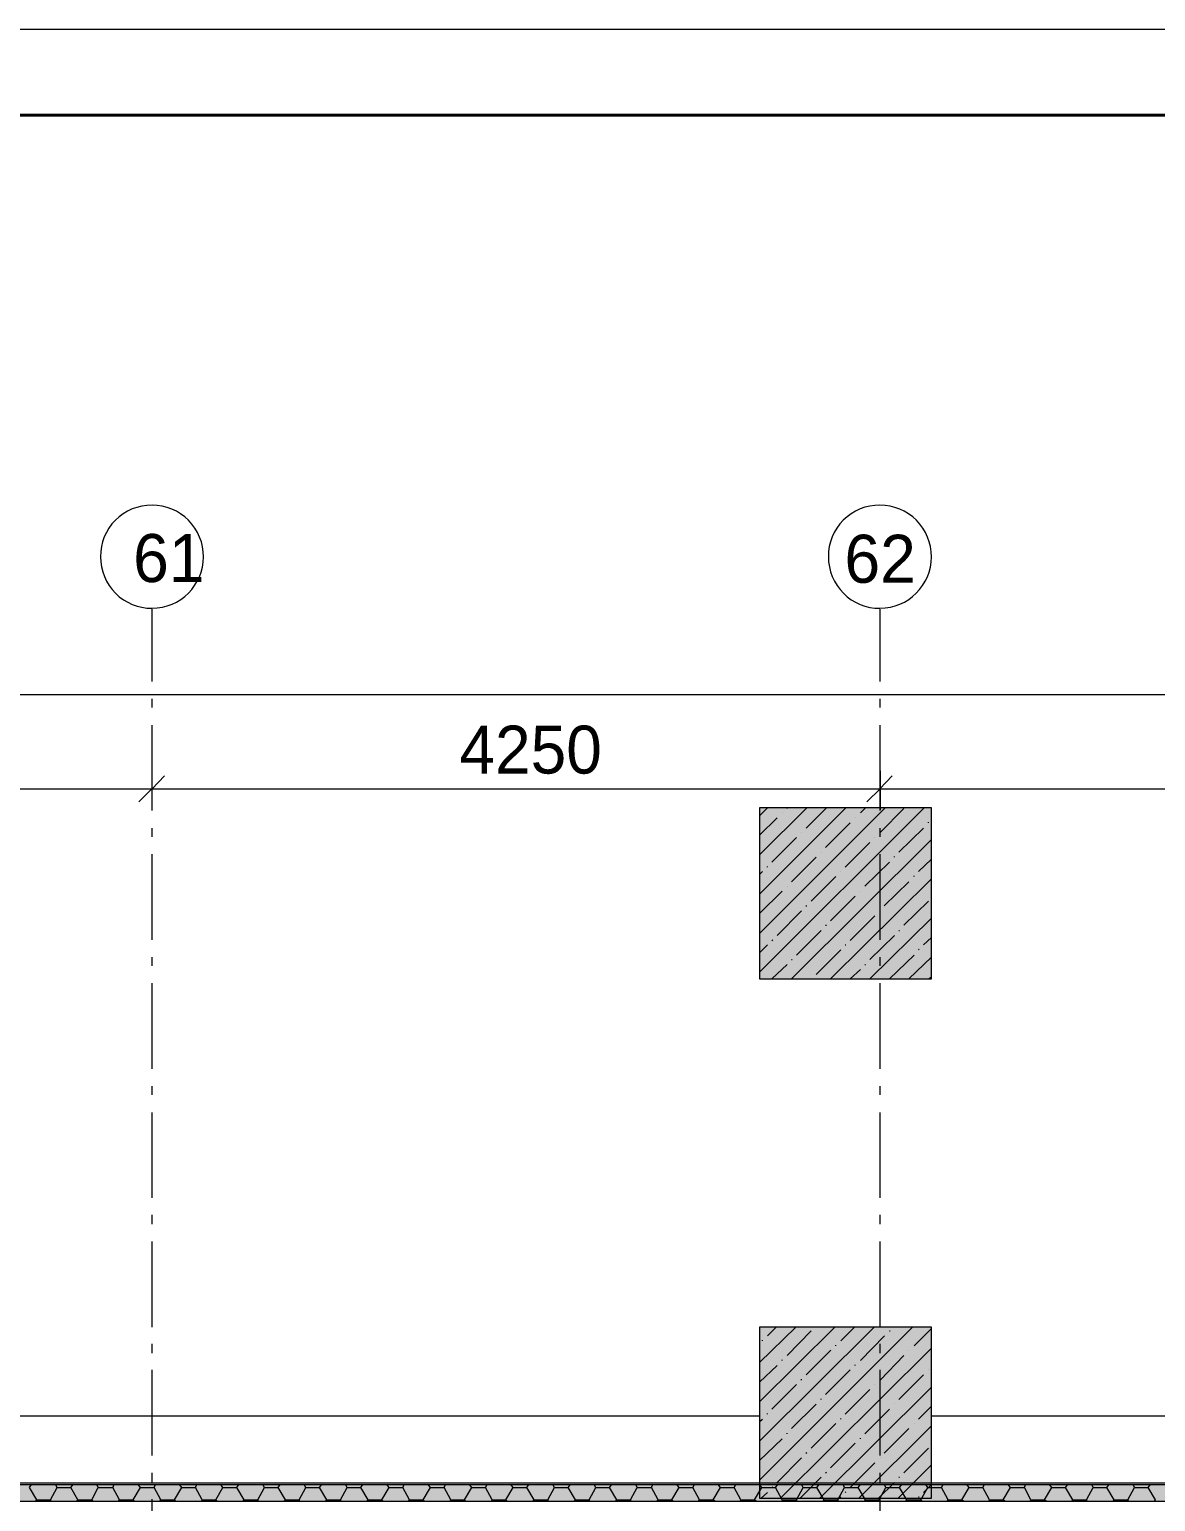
# Model space of a CAD drawing. Header units: millimetres. Extents: x -401725 to 250493, y 305116 to 802890.
# Drawn here: x -375097.931 to -375095.343, y 508987.86 to 508991.242 of the extents above; entities that cross this region are included whole.
import ezdxf

# ---------------------------------------------------------------- set-up
doc = ezdxf.new("R2010")
doc.units = ezdxf.units.MM
doc.layers.add('PDF _Геометрия', color=7, linetype='Continuous', true_color=0x1d1d1d)
doc.layers.add('PDF _Сплошная заливка', color=7, linetype='Continuous', true_color=0xffffff)
doc.layers.add('PDF _Текст', color=7, linetype='Continuous')

msp = doc.modelspace()

# ---------------------------------------------------------------- hatches: boundary and pattern name
at = {"layer": 'PDF _Сплошная заливка', "transparency": 33554559}
h = msp.add_hatch(color=256, dxfattribs=at)
h.paths.add_polyline_path([(-375123.1052843202, 508987.860588749), (-375123.1052843202, 508987.8987653915), (-375133.6947279508, 508987.8987653915), (-375133.6947279508, 508987.860588749)])
h.paths.add_polyline_path([(-375092.8681813878, 508987.860588749), (-375092.8681813878, 508987.8987653915), (-375102.5144555306, 508987.8987653915), (-375102.5144555306, 508987.860588749)])
h.paths.add_polyline_path([(-375102.9861030051, 508987.860588749), (-375102.9861030051, 508987.8987653915), (-375109.5058377056, 508987.8987653915), (-375109.5058377056, 508987.860588749)])
h.paths.add_polyline_path([(-375109.7424947423, 508987.860588749), (-375109.7424947423, 508987.8987653915), (-375122.475309955, 508987.8987653915), (-375122.475309955, 508987.860588749)])

# ---------------------------------------------------------------- linework, layer by layer
at = {"layer": 'PDF _Геометрия', "color": 7, "lineweight": 18}
for points in [[(-375089.9816321799, 508991.2421178153), (-375136.7847276796, 508991.2421178153), (-375136.7847276796, 508958.1322002806)], [(-375097.6496127978, 508989.497111466), (-375097.6212618406, 508989.5271106229)], [(-375095.9763746794, 508989.497117188), (-375095.9480635645, 508989.5271194535)], [(-375097.6497857308, 508989.4971195192), (-375097.6797973317, 508989.4671199229)], [(-375095.9763204259, 508989.4971152807), (-375096.0063624384, 508989.4671158276)]]:
    msp.add_lwpolyline(points, dxfattribs=at)
at = {"layer": 'PDF _Геометрия', "color": 7, "lineweight": 40}
msp.add_lwpolyline([(-375135.9980608094, 508991.0454510978), (-375090.1707627224, 508991.0454510978)], dxfattribs=at)
at = {"layer": 'PDF _Геометрия', "color": 7, "lineweight": 9}
for points in [[(-375097.649579584, 508990.1487808821, 0.4223924969080174), (-375097.7680597698, 508990.0304500127, 0.4171304249805123), (-375097.649579584, 508989.9121191432, 0.4122029832570862), (-375097.5313402284, 508990.0304500127, 0.4174866666076253)], [(-375095.9764070568, 508990.1487894274, 0.4226055949807324), (-375096.0949224231, 508990.0304523439, 0.4173268130532221), (-375095.9764070569, 508989.9121152604, 0.4121899451190794), (-375095.8581428, 508990.0304523439, 0.4174913344057655)]]:
    msp.add_lwpolyline(points, format="xyb", close=True, dxfattribs=at)
for points in [[(-375097.6497857308, 508989.9104542597), (-375097.6497857308, 508989.7437866371)], [(-375095.9763204259, 508989.7437808114), (-375095.9763204259, 508989.9104438804)], [(-375133.7030747204, 508989.7137875422), (-375092.8583045762, 508989.7137875422)], [(-375097.6497857308, 508989.7037856179), (-375097.6497857308, 508989.683785887)], [(-375095.9763204259, 508989.683782405), (-375095.9763204259, 508989.7037803714)], [(-375097.6497857308, 508989.6437867878), (-375097.6497857308, 508989.4471195617)], [(-375095.9763204259, 508989.4471137124), (-375095.9763204259, 508989.6437762369)], [(-375097.6497857308, 508989.5387876259), (-375097.6497857308, 508989.4971195192), (-375097.6497857308, 508989.4487864337)], [(-375095.9763204259, 508989.5387810485), (-375095.9763204259, 508989.4971152807), (-375095.9763204259, 508989.4487826895)], [(-375099.993081358, 508989.4971195192), (-375097.6497755583, 508989.4971195192)], [(-375097.6497145231, 508989.4971152807), (-375095.9763743649, 508989.4971152807)], [(-375095.9764119786, 508989.4971169761), (-375094.3430841442, 508989.4971169761)], [(-375097.6497857308, 508989.4071212739), (-375097.6497857308, 508989.3871215431)], [(-375095.9763204259, 508989.387115306), (-375095.9763204259, 508989.4071132724)], [(-375097.6497857308, 508989.3471199006), (-375097.6497857308, 508989.1504526746)], [(-375095.9763204259, 508989.1504466134), (-375095.9763204259, 508989.3471066369)], [(-375097.6497857308, 508989.1104543869), (-375097.6497857308, 508989.090454656)], [(-375095.9763204259, 508989.090448207), (-375095.9763204259, 508989.1104461734)], [(-375097.6497857308, 508989.0504553448), (-375097.6497857308, 508988.8537881187)], [(-375095.9763204259, 508988.8537795144), (-375095.9763204259, 508989.0504395379)], [(-375097.6497857308, 508988.8137826255), (-375097.6497857308, 508988.7937828946)], [(-375095.9763204259, 508988.793781108), (-375095.9763204259, 508988.8137790744)], [(-375097.6497857308, 508988.7537837953), (-375097.6497857308, 508988.5571237672)], [(-375095.9763204259, 508988.5571249191), (-375095.9763204259, 508988.7537724326)], [(-375097.6497857308, 508988.5187821253), (-375097.6497857308, 508988.4971257541)], [(-375095.9763204259, 508988.4971135852), (-375095.9763204259, 508988.5187688692)], [(-375097.6497857308, 508988.457126445), (-375097.6497857308, 508988.2604664169)], [(-375095.9763204259, 508988.2604501907), (-375095.9763204259, 508988.4571002052)], [(-375097.6497857308, 508988.222124775), (-375097.6497857308, 508988.2004443945)], [(-375095.9763204259, 508988.2004390687), (-375095.9763204259, 508988.2221193878)], [(-375097.6497857308, 508988.1621259449), (-375097.6497857308, 508987.9654659167)], [(-375095.9763204259, 508987.9654530814), (-375095.9763204259, 508988.162103096)], [(-375096.2531487679, 508988.0554653138), (-375098.2796844378, 508988.0554653138)], [(-375093.8315111268, 508988.0554634065), (-375095.8581727034, 508988.0554634065)], [(-375097.6497857308, 508987.9254674247), (-375097.6497857308, 508987.9037870442)], [(-375095.9763204259, 508987.9037897717), (-375095.9763204259, 508987.9254450557)], [(-375092.8662808209, 508987.9021064306), (-375102.5132125376, 508987.9021064306)], [(-375102.5129788189, 508987.8987653915), (-375092.8660471022, 508987.8987653915)], [(-375102.5129788189, 508987.860451208), (-375092.8660471022, 508987.860451208)], [(-375097.6497857308, 508987.8654446467), (-375097.6497857308, 508987.6687846186)], [(-375095.9763204259, 508987.6687781411), (-375095.9763204259, 508987.8654281556)]]:
    msp.add_lwpolyline(points, dxfattribs=at)
at = {"layer": 'PDF _Геометрия', "lineweight": 9}
for points in [[(-375096.2532335389, 508989.2554559043), (-375096.0548257462, 508989.4537937295)], [(-375096.253209803, 508989.345452666), (-375096.1447500125, 508989.4537877926)], [(-375096.2530843419, 508989.435448792), (-375096.2346744857, 508989.4537815258)], [(-375096.2529453174, 508989.0771173236), (-375095.8747095927, 508989.4537894037)], [(-375096.2528808914, 508989.1654470626), (-375095.9646303547, 508989.4537852615)], [(-375096.1898485292, 508989.4521228338), (-375096.1898485292, 508989.4537890274)], [(-375096.1463304628, 508989.4071138565), (-375096.0996536974, 508989.4537831336)], [(-375096.0214932232, 508989.4421170948), (-375096.0097357328, 508989.4537845277)], [(-375095.9763441618, 508989.3971204093), (-375095.9214432295, 508989.4521191079)], [(-375096.2530131342, 508989.3904463845), (-375096.2129387858, 508989.4304460603)], [(-375096.2012587126, 508989.4421115846), (-375096.2012587126, 508989.4421115846)], [(-375096.1015170947, 508989.3621190784), (-375096.0447790229, 508989.4187896619)], [(-375096.0330966846, 508989.4304528101), (-375096.0330966846, 508989.4304528101)], [(-375095.8646633892, 508989.4187825916), (-375095.8646633892, 508989.42044956)], [(-375096.2246792584, 508989.3287862537), (-375096.1681143738, 508989.3854532989)], [(-375096.1797811192, 508989.060454726), (-375095.8581324429, 508989.3804662634)], [(-375096.156435172, 508989.3971197735), (-375096.156435172, 508989.3971197735)], [(-375095.9880018766, 508989.3854487072), (-375095.9880018766, 508989.3854487072)], [(-375095.9330634543, 508989.3521154586), (-375095.8763454334, 508989.407114374)], [(-375096.1113369732, 508989.3521152467), (-375096.1113369732, 508989.3521152467)], [(-375096.0562290088, 508989.317116247), (-375095.9996786226, 508989.3737842355)], [(-375095.9431749452, 508989.3404575319), (-375095.9431749452, 508989.3421237694)], [(-375096.2346754606, 508989.3171147635), (-375096.2346754606, 508989.3187816018)], [(-375096.1796454855, 508989.2837825746), (-375096.1230180612, 508989.3404499101)], [(-375096.0114665034, 508989.2737899751), (-375095.9548538528, 508989.3287919231)], [(-375095.8880228999, 508989.3071215283), (-375095.8581429695, 508989.3354572437)], [(-375096.2530707785, 508989.3004491989), (-375096.2463559576, 508989.3071167673)], [(-375096.1898485292, 508989.2737891274), (-375096.1898485292, 508989.2737891274)], [(-375096.1348829801, 508989.238792035), (-375096.0781930159, 508989.2954570258)], [(-375096.0898932883, 508989.060454726), (-375095.8581355021, 508989.2904623868)], [(-375096.0665134326, 508989.3071232237), (-375096.0665134326, 508989.3071232237)], [(-375095.9664327306, 508989.2287850245), (-375095.9097578157, 508989.2837872796)], [(-375095.8980801373, 508989.2954517335), (-375095.8980801373, 508989.2971172948)], [(-375096.2530470426, 508989.2104445958), (-375096.2012607495, 508989.2621088923)], [(-375096.0898492073, 508989.1937858129), (-375096.0330967032, 508989.2504533107)], [(-375096.0214152338, 508989.2621186969), (-375096.0214152338, 508989.2621186969)], [(-375096.2130147618, 508989.1604536239), (-375096.156435445, 508989.2171176801)], [(-375096.1465000049, 508989.2287860841), (-375096.1447546749, 508989.2287860841)], [(-375095.9763204259, 508989.2171143821), (-375095.9763204259, 508989.2171143821)], [(-375095.9213989578, 508989.1837809216), (-375095.8646617786, 508989.238783349)], [(-375096.167980989, 508989.1154484614), (-375096.1113391324, 508989.1721127727)], [(-375096.1014051969, 508989.1837800739), (-375096.0996579384, 508989.1837800739)], [(-375096.0445645123, 508989.1487802265), (-375095.9879997573, 508989.2054476013)], [(-375095.9997579259, 508989.060454726), (-375095.8581421168, 508989.2004610287)], [(-375095.9332499506, 508989.1721221471), (-375095.9314955713, 508989.1721221471)], [(-375096.2530843419, 508989.1204495295), (-375096.2346744857, 508989.1387822633)], [(-375096.2247335118, 508989.148781498), (-375096.2229915939, 508989.1504487623)], [(-375096.0565816563, 508989.1387910178), (-375096.0548324693, 508989.1387910178)], [(-375095.9998020068, 508989.1054581931), (-375095.9431749876, 508989.1604565617)], [(-375095.876473692, 508989.138787627), (-375095.8581439868, 508989.155455104)], [(-375096.1799133621, 508989.1054579812), (-375096.1781695156, 508989.1054579812)], [(-375096.1232184836, 508989.0704581338), (-375096.0665140871, 508989.1271225599)], [(-375095.954768234, 508989.0604513351), (-375095.8980789505, 508989.1154524821)], [(-375095.9098667041, 508989.060454726), (-375095.8581417828, 508989.1104571572)], [(-375095.8881551427, 508989.1271171964), (-375095.8863988349, 508989.1287856889)], [(-375096.2249640891, 508989.0604568452), (-375096.1898470033, 508989.093793171)], [(-375096.0446730192, 508989.0604528186), (-375096.0214160815, 508989.0821192818)], [(-375096.0114868484, 508989.0937860672), (-375096.0097357328, 508989.0937860672)], [(-375096.1348185542, 508989.0604506994), (-375096.1330727791, 508989.0604506994)], [(-375095.864924484, 508989.060454726), (-375095.8581450041, 508989.0654564757)], [(-375096.2531318137, 508988.0887862706), (-375096.0798300695, 508988.2604398903)], [(-375096.2529860075, 508987.9087923233), (-375095.901341499, 508988.2604368317)], [(-375096.2529690533, 508988.1787764626), (-375096.1697485028, 508988.260452193)], [(-375096.2529215815, 508987.9987825153), (-375095.9896201635, 508988.2604570859)], [(-375096.23475345, 508988.2404690183), (-375096.2148424257, 508988.260454709)], [(-375096.0664795242, 508988.2287928658), (-375096.0347308161, 508988.260441578)], [(-375096.2463569113, 508988.2287737923), (-375096.2463569113, 508988.2304400627)], [(-375096.1898146208, 508988.1954606769), (-375096.1346980097, 508988.2521235433)], [(-375096.0213609803, 508988.1837633316), (-375095.9662699702, 508988.2404319455)], [(-375095.9547105897, 508988.2521049047), (-375095.9529571005, 508988.2521049047)], [(-375095.8980665739, 508988.2171160775), (-375095.8581429695, 508988.2571150094)], [(-375096.2048903044, 508987.8671309548), (-375095.8581324429, 508988.2121311432)], [(-375096.1462796002, 508988.1504368647), (-375096.0896040681, 508988.2071123967)], [(-375096.0781948834, 508988.2171228591), (-375096.0781948834, 508988.2187960871)], [(-375095.9763441618, 508988.1387895343), (-375095.9214432295, 508988.1954452909)], [(-375095.909761588, 508988.2071139413), (-375095.909761588, 508988.2071139413)], [(-375096.2530131342, 508988.1337713001), (-375096.2129387858, 508988.1721032856)], [(-375096.2012587126, 508988.1837675701), (-375096.2012587126, 508988.1854356864)], [(-375096.1015170947, 508988.1054666702), (-375096.0447790229, 508988.1621297553)], [(-375096.0330966846, 508988.1721200278), (-375096.0330966846, 508988.1737951016)], [(-375095.8646633892, 508988.1621174677), (-375095.8646633892, 508988.1621174677)], [(-375096.2246792584, 508988.0721283354), (-375096.1681143738, 508988.1287928912)], [(-375096.156435172, 508988.1387891105), (-375096.156435172, 508988.1404590726)], [(-375095.9880018766, 508988.1287770136), (-375095.9880018766, 508988.1287770136)], [(-375095.9330634543, 508988.0937786497), (-375095.8763454334, 508988.1504464778)], [(-375096.1147515511, 508987.8671309548), (-375095.8581356868, 508988.1221398338)], [(-375096.1113369732, 508988.0937729276), (-375096.1113369732, 508988.0954447357)], [(-375096.0562290088, 508988.0604591764), (-375095.9996786226, 508988.1171096493)], [(-375096.2346754606, 508988.0604564214), (-375096.2346754606, 508988.0621232597)], [(-375096.1796454855, 508988.0271238086), (-375096.1230180612, 508988.083776174)], [(-375096.0114665034, 508988.0154559212), (-375095.9548538528, 508988.072118674)], [(-375095.9431749452, 508988.0837879576), (-375095.9431749452, 508988.0837879576)], [(-375095.8880228999, 508988.0487900175), (-375095.8581429695, 508988.0787954937)], [(-375096.2530707785, 508988.0437895852), (-375096.2463559576, 508988.0487883962)], [(-375096.1348829801, 508987.9821239442), (-375096.0781930159, 508988.0387889349)], [(-375096.0665134326, 508988.0487855671), (-375096.0665134326, 508988.0504592209)], [(-375096.0248637202, 508987.8671309548), (-375095.858138726, 508988.0338057181)], [(-375095.9664327306, 508987.9704653817), (-375095.9097578157, 508988.0271152192)], [(-375095.8980801373, 508988.0387868216), (-375095.8980801373, 508988.0387868216)], [(-375096.2530470426, 508987.9537614582), (-375096.2012607495, 508988.0037800485)], [(-375096.1898485292, 508988.0154724516), (-375096.1898485292, 508988.0171162301)], [(-375096.0898492073, 508987.9371105165), (-375096.0330967032, 508987.9937880148)], [(-375096.0214152338, 508988.0037852788), (-375096.0214152338, 508988.0054607786)], [(-375096.2130147618, 508987.9037931625), (-375096.156435445, 508987.9604472513)], [(-375096.1465000049, 508987.9704503348), (-375096.1447546749, 508987.9721208649)], [(-375095.9763204259, 508987.9604458674), (-375095.9763204259, 508987.9604458674)], [(-375095.9213989578, 508987.9254337281), (-375095.8646617786, 508987.9821206975)], [(-375096.1014051969, 508987.9254358474), (-375096.0996579384, 508987.9271082234)], [(-375096.0445645123, 508987.8921057778), (-375095.9879997573, 508987.9487706448)], [(-375095.9347249669, 508987.8671309548), (-375095.8581419523, 508987.9437892995)], [(-375097.9146613547, 508987.8637846176), (-375097.9313536222, 508987.8921137802)], [(-375097.9313476883, 508987.892119765), (-375097.9263413431, 508987.8987710521)], [(-375097.8829739361, 508987.8637820745), (-375097.8679322033, 508987.8920987333)], [(-375097.8679355517, 508987.8920981484), (-375097.871278159, 508987.898783363)], [(-375097.8682000374, 508987.8921093806), (-375097.8364199005, 508987.8921093806)], [(-375097.8679355517, 508987.8920981484), (-375097.8679355517, 508987.8920981484)], [(-375097.8198500212, 508987.8637911874), (-375097.8365838265, 508987.8921191292)], [(-375097.8362752598, 508987.8920953933), (-375097.8312568985, 508987.8987626449)], [(-375097.7881999018, 508987.8637846176), (-375097.7731221201, 508987.892121274)], [(-375097.7731242182, 508987.8921218843), (-375097.7764748363, 508987.8987991876)], [(-375097.7731242182, 508987.8921218843), (-375097.7731242182, 508987.8921218843)], [(-375097.7730055387, 508987.8921269706), (-375097.7397092292, 508987.8921269706)], [(-375097.7247674202, 508987.8637905515), (-375097.7398638939, 508987.8921144117)], [(-375097.7398024137, 508987.892110864), (-375097.7364485319, 508987.8987946715)], [(-375097.692964713, 508987.8637827102), (-375097.6764100077, 508987.8921176479)], [(-375097.6764106223, 508987.8921184934), (-375097.6814490109, 508987.8987883602)], [(-375097.6764106223, 508987.8921184934), (-375097.6764106223, 508987.8921184934)], [(-375097.6763224604, 508987.8921091686), (-375097.6446274124, 508987.8921091686)], [(-375097.6447265945, 508987.8921182815), (-375097.6413647018, 508987.8987700264)], [(-375097.6296814285, 508987.8637820745), (-375097.6445750662, 508987.8921040082)], [(-375097.5979228022, 508987.8637706304), (-375097.5813271524, 508987.8921034932)], [(-375097.5813246305, 508987.8921030227), (-375097.5863754805, 508987.898789386)], [(-375097.5815857254, 508987.8921301495), (-375097.5498123489, 508987.8921301495)], [(-375097.5813246305, 508987.8921030227), (-375097.5813246305, 508987.8921030227)], [(-375097.5496507753, 508987.8921174338), (-375097.546280575, 508987.8987856157)], [(-375097.5345988276, 508987.8637653321), (-375097.549527942, 508987.8921065704)], [(-375097.5031521588, 508987.8637975452), (-375097.4865170269, 508987.8921254871)], [(-375097.486513297, 508987.8921259109), (-375097.4915761632, 508987.8988040725)], [(-375097.486513297, 508987.8921259109), (-375097.486513297, 508987.8921259109)], [(-375097.4863369732, 508987.8921189173), (-375097.4547293453, 508987.8921189173)], [(-375097.4549072586, 508987.8921367193), (-375097.4498394968, 508987.8987972061)], [(-375097.438156499, 508987.863792247), (-375097.4548121031, 508987.8921309124)], [(-375097.4064148269, 508987.863792247), (-375097.3914305265, 508987.8921174084)], [(-375097.3914306961, 508987.892116798), (-375097.3948142478, 508987.8987872286)], [(-375097.3914306961, 508987.892116798), (-375097.3914306961, 508987.892116798)], [(-375097.3913289708, 508987.892122732), (-375097.3596436079, 508987.892122732)], [(-375097.3598348302, 508987.8921184934), (-375097.3547550521, 508987.8987947732)], [(-375097.3430738981, 508987.8637829222), (-375097.3597704466, 508987.8921186588)], [(-375097.3113695253, 508987.8637778359), (-375097.2963497482, 508987.8921216088)], [(-375097.2963480952, 508987.8921220962), (-375097.2997396577, 508987.8987840941)], [(-375097.2965956266, 508987.8921159504), (-375097.2648353049, 508987.8921159504)], [(-375097.2963480952, 508987.8921220962), (-375097.2963480952, 508987.8921220962)], [(-375097.2647624018, 508987.8921148907), (-375097.2596701624, 508987.8987832994)], [(-375097.2479912972, 508987.8637886442), (-375097.2647273277, 508987.8921186206)], [(-375097.2163208328, 508987.8637784717), (-375097.2012642651, 508987.8921188177)], [(-375097.2012654942, 508987.8921182815), (-375097.2046653643, 508987.8987723131)], [(-375097.2013468745, 508987.8921246394), (-375097.1697518562, 508987.8921246394)], [(-375097.2012654942, 508987.8921182815), (-375097.2012654942, 508987.8921182815)], [(-375097.1699646316, 508987.8921244274), (-375097.1648603759, 508987.8987842658)], [(-375097.1531799636, 508987.863783558), (-375097.1699569387, 508987.8921342142)], [(-375097.1213772564, 508987.8637998764), (-375097.1048232504, 508987.8921364395)], [(-375097.1048231657, 508987.8921356596), (-375097.1099354322, 508987.8987816061)], [(-375097.1048231657, 508987.8921356596), (-375097.1048231657, 508987.8921356596)], [(-375097.104707877, 508987.8921078971), (-375097.0730357172, 508987.8921078971)], [(-375097.0580973628, 508987.8637943662), (-375097.0732078024, 508987.8921142549)], [(-375097.0731900005, 508987.8921252752), (-375097.0697788558, 508987.8987770072)], [(-375097.0263319548, 508987.8637816506), (-375097.0097390389, 508987.8921116143)], [(-375097.0097405647, 508987.8921121357), (-375097.0146208341, 508987.8987737033)], [(-375097.0097405647, 508987.8921121357), (-375097.0097405647, 508987.8921121357)], [(-375097.0097032655, 508987.8920970887), (-375096.9779567191, 508987.8920970887)], [(-375096.9781141813, 508987.8921157384), (-375096.9746950258, 508987.8987830917)], [(-375096.963011371, 508987.8637706304), (-375096.9779142911, 508987.8921106097)], [(-375096.9312866531, 508987.863777412), (-375096.9146533862, 508987.8921028871)], [(-375096.914654573, 508987.892102387), (-375096.9195467103, 508987.8987801544)], [(-375096.9147223898, 508987.892122732), (-375096.8831434994, 508987.892122732)], [(-375096.914654573, 508987.892102387), (-375096.914654573, 508987.892102387)], [(-375096.8830383621, 508987.8921199769), (-375096.879610899, 508987.8987790481)], [(-375096.8679287701, 508987.8637852534), (-375096.8828665947, 508987.8921181438)], [(-375096.8365160096, 508987.8637856772), (-375096.8198438329, 508987.8921283777)], [(-375096.8198432394, 508987.8921290899), (-375096.8247468208, 508987.8987979605)], [(-375096.8198432394, 508987.8921290899), (-375096.8198432394, 508987.8921290899)], [(-375096.8197143875, 508987.8921146787), (-375096.7880616826, 508987.8921146787)], [(-375096.7714864415, 508987.8637975452), (-375096.7881787938, 508987.8921254489)], [(-375096.7880778315, 508987.8921225201), (-375096.7831695877, 508987.8987977317)], [(-375096.7397515511, 508987.8637846176), (-375096.7247594306, 508987.8921221831)], [(-375096.7247606385, 508987.8921214605), (-375096.7282014531, 508987.8987818943)], [(-375096.7247606385, 508987.8921214605), (-375096.7247606385, 508987.8921214605)], [(-375096.7247063851, 508987.8921199769), (-375096.6929771319, 508987.8921199769)], [(-375096.6764038406, 508987.8637911874), (-375096.6931365439, 508987.8921137484)], [(-375096.6930054031, 508987.8921295137), (-375096.6880857152, 508987.8987956908)], [(-375096.6447028586, 508987.8637725377), (-375096.6296758336, 508987.892102175)], [(-375096.6296780377, 508987.8921028108), (-375096.633126863, 508987.8987787514)], [(-375096.6297221186, 508987.8921362954), (-375096.5981655865, 508987.8921362954)], [(-375096.6296780377, 508987.8921028108), (-375096.6296780377, 508987.8921028108)], [(-375096.5813212397, 508987.8637738093), (-375096.5980928529, 508987.8921129028)], [(-375096.5979329747, 508987.8921252752), (-375096.5930014189, 508987.8987828756)], [(-375096.5496575569, 508987.8637735973), (-375096.5345943347, 508987.8920973939)], [(-375096.5345954367, 508987.8920966649), (-375096.5378056316, 508987.8987639928)], [(-375096.5348158415, 508987.8921307853), (-375096.5014534529, 508987.8921307853)], [(-375096.5345954367, 508987.8920966649), (-375096.5345954367, 508987.8920966649)], [(-375096.4865099061, 508987.863792035), (-375096.501591227, 508987.8921251395)], [(-375096.5014024843, 508987.892131633), (-375096.4981895343, 508987.8988046829)], [(-375096.4547377165, 508987.8637975452), (-375096.4381531082, 508987.892115145)], [(-375096.4381531082, 508987.8921144668), (-375096.4431037375, 508987.8987978164)], [(-375096.4381531082, 508987.8921144668), (-375096.4381531082, 508987.8921144668)], [(-375096.4380751188, 508987.8921259109), (-375096.406366677, 508987.8921259109)], [(-375096.3914273052, 508987.8637757166), (-375096.4065435306, 508987.8921248344)], [(-375096.406326665, 508987.8921280302), (-375096.4031060009, 508987.8987923275)], [(-375096.3596924148, 508987.8637755047), (-375096.3430694688, 508987.892108944)], [(-375096.3430705073, 508987.8921093806), (-375096.3480325807, 508987.8987833693)], [(-375096.3430705073, 508987.8921093806), (-375096.3430705073, 508987.8921093806)], [(-375096.3430671164, 508987.8921085328), (-375096.3112854324, 508987.8921085328)], [(-375096.3112508458, 508987.8921119237), (-375096.308022743, 508987.8987916133)], [(-375096.2963413135, 508987.8637721139), (-375096.3112453357, 508987.8921145961)], [(-375096.2646471132, 508987.863765968), (-375096.2479844096, 508987.8921174338)], [(-375096.2479845155, 508987.892116798), (-375096.2529584569, 508987.8987818795)], [(-375096.2480828499, 508987.892125699), (-375096.2164740989, 508987.892125699)], [(-375096.2479845155, 508987.892116798), (-375096.2479845155, 508987.892116798)], [(-375096.2247335118, 508987.8921165861), (-375096.2229915939, 508987.8937838504)], [(-375096.2162903152, 508987.892122732), (-375096.2113121353, 508987.8987686022)], [(-375096.2012587126, 508987.8637805909), (-375096.2161970671, 508987.89211367)], [(-375096.1681301861, 508987.8637911874), (-375096.1531740297, 508987.8921331037)], [(-375096.1597480246, 508987.8671248089), (-375096.1113404488, 508987.9154575301)], [(-375096.1531731819, 508987.8921335403), (-375096.1564136825, 508987.8987890299)], [(-375096.1531731819, 508987.8921335403), (-375096.1531731819, 508987.8921335403)], [(-375096.1530714567, 508987.8921072613), (-375096.1213900356, 508987.8921072613)], [(-375096.104816384, 508987.8637886442), (-375096.1215373041, 508987.8921143821)], [(-375096.1214891542, 508987.8921288779), (-375096.1164991063, 508987.8987905918)], [(-375096.0730814936, 508987.8637808029), (-375096.0580897334, 508987.8921152298)], [(-375096.058090581, 508987.8921146787), (-375096.0613387958, 508987.8987860121)], [(-375096.058090581, 508987.8921146787), (-375096.058090581, 508987.8921146787)], [(-375096.0580634543, 508987.8921006916), (-375096.0263066718, 508987.8921006916)], [(-375096.0097337831, 508987.8637971213), (-375096.0264944608, 508987.8921151619)], [(-375096.0264167258, 508987.8921235797), (-375096.0214152338, 508987.898775564)], [(-375095.9797553488, 508987.867127352), (-375095.9431732922, 508987.9037845773)], [(-375095.9780328011, 508987.8637822864), (-375095.9630067085, 508987.8921064708)], [(-375095.9630079801, 508987.8921070494), (-375095.9662636335, 508987.8987686171)], [(-375095.9630724061, 508987.8921276063), (-375095.9314935792, 508987.8921276063)], [(-375095.9630079801, 508987.8921070494), (-375095.9630079801, 508987.8921070494)], [(-375095.9332499506, 508987.9154616857), (-375095.9314955713, 508987.9154616857)], [(-375095.9313476883, 508987.8921053539), (-375095.9263343283, 508987.8987731226)], [(-375095.9146511822, 508987.8637672395), (-375095.9311994661, 508987.8920999074)], [(-375095.8828620383, 508987.8637865249), (-375095.8662941723, 508987.8921025141)], [(-375095.876473692, 508987.8804635337), (-375095.8581439868, 508987.8987932388)], [(-375095.8662943842, 508987.8921030227), (-375095.8713149496, 508987.8987803748)], [(-375095.8664334088, 508987.8921106521), (-375095.8347798138, 508987.8921106521)], [(-375095.8662943842, 508987.8921030227), (-375095.8662943842, 508987.8921030227)], [(-375095.8198398486, 508987.8637962736), (-375095.8349193469, 508987.8921205979)], [(-375095.8347866802, 508987.8921204008), (-375095.8315205576, 508987.8988033902)], [(-375095.788088004, 508987.8637837699), (-375095.7714809738, 508987.89211637)], [(-375095.7714830507, 508987.8921157384), (-375095.7765154841, 508987.8987837126)], [(-375095.7714830507, 508987.8921157384), (-375095.7714830507, 508987.8921157384)], [(-375095.7714254063, 508987.8921131953), (-375095.7396970433, 508987.8921131953)], [(-375095.7247572477, 508987.8637890681), (-375095.7398710783, 508987.8921275004)], [(-375095.739710861, 508987.8921240036), (-375095.7364370242, 508987.8987975939)], [(-375095.6930427023, 508987.863795002), (-375095.6763979066, 508987.8921163742)], [(-375095.6764004498, 508987.8921172219), (-375095.6814443272, 508987.8987751402)], [(-375095.6764004498, 508987.8921172219), (-375095.6764004498, 508987.8921172219)], [(-375095.6761630908, 508987.8921011154), (-375095.6446150146, 508987.8921011154)], [(-375095.6446350418, 508987.8921136191), (-375095.6413537663, 508987.8987771323)], [(-375095.6296712559, 508987.8637674514), (-375095.6445681998, 508987.8921221428)], [(-375095.5979974007, 508987.8637666038), (-375095.5813134408, 508987.892104057)], [(-375095.581314458, 508987.8921034466), (-375095.5863702034, 508987.8987770306)], [(-375095.5814263558, 508987.8921216724), (-375095.5498041049, 508987.8921216724)], [(-375095.581314458, 508987.8921034466), (-375095.581314458, 508987.8921034466)], [(-375095.5497016379, 508987.8921070494), (-375095.5446416539, 508987.8987862283)], [(-375095.53295766, 508987.8637750808), (-375095.5496612021, 508987.8921204856)], [(-375095.5014533469, 508987.8637964855), (-375095.4865051378, 508987.892122075)], [(-375095.4865031245, 508987.8921225201), (-375095.4897967976, 508987.8987858743)], [(-375095.4865031245, 508987.8921225201), (-375095.4865031245, 508987.8921225201)], [(-375095.4864149626, 508987.892105142), (-375095.4547211861, 508987.892105142)], [(-375095.4549004768, 508987.8921144668), (-375095.449828625, 508987.8987839521)], [(-375095.4381463265, 508987.8637977571), (-375095.4548876341, 508987.8921311519)], [(-375095.4064046544, 508987.8637890681), (-375095.3914214348, 508987.8921302088)], [(-375095.3914205235, 508987.8921295137), (-375095.3947219109, 508987.898783079)], [(-375095.3914205235, 508987.8921295137), (-375095.3914205235, 508987.8921295137)], [(-375095.3914035693, 508987.8920985723), (-375095.3596356182, 508987.8920985723)], [(-375095.3430637256, 508987.863783346), (-375095.3598441974, 508987.8921067484)], [(-375095.3598280485, 508987.8921098044), (-375095.3547447525, 508987.8987943387)], [(-375097.9180013341, 508987.8604459098), (-375097.9146628806, 508987.8637843633)], [(-375097.9148885411, 508987.8637901277), (-375097.8831478651, 508987.8637901277)], [(-375097.9146613547, 508987.8637846176), (-375097.9146613547, 508987.8637846176)], [(-375097.8815192648, 508987.8604503602), (-375097.8831899751, 508987.8637917807)], [(-375097.8231967822, 508987.8604683741), (-375097.8198500212, 508987.8637912297)], [(-375097.8198500212, 508987.8637911874), (-375097.8198500212, 508987.8637911874)], [(-375097.8196465706, 508987.8637865249), (-375097.7880662179, 508987.8637865249)], [(-375097.7848056689, 508987.860465619), (-375097.788155397, 508987.8637914205)], [(-375097.7264424962, 508987.860459897), (-375097.7247651102, 508987.8637907063)], [(-375097.7247674202, 508987.8637905515), (-375097.7247674202, 508987.8637905515)], [(-375097.7246385682, 508987.8637755047), (-375097.6929826845, 508987.8637755047)], [(-375097.6897196772, 508987.8604473933), (-375097.6930774161, 508987.8637811483)], [(-375097.6313632861, 508987.8604431547), (-375097.6296817464, 508987.8637822122)], [(-375097.6299052241, 508987.8638036911), (-375097.5981710118, 508987.8638036911)], [(-375097.6296814285, 508987.8637820745), (-375097.6296814285, 508987.8637820745)], [(-375097.5946370763, 508987.8604459098), (-375097.5980031227, 508987.8637879131)], [(-375097.536284076, 508987.860442307), (-375097.5345985309, 508987.8637652389)], [(-375097.5346564719, 508987.8637761405), (-375097.5030877115, 508987.8637761405)], [(-375097.5345988276, 508987.8637653321), (-375097.5345988276, 508987.8637653321)], [(-375097.4998257427, 508987.8604590493), (-375097.5031998, 508987.8637849058)], [(-375097.4415371685, 508987.8604611686), (-375097.4381577705, 508987.8637922894)], [(-375097.438156499, 508987.863792247), (-375097.438156499, 508987.863792247)], [(-375097.4380208653, 508987.8637930947), (-375097.4063743699, 508987.8637930947)], [(-375097.4047431418, 508987.8604643475), (-375097.4064343243, 508987.8637742331)], [(-375097.3464613493, 508987.8604437905), (-375097.3430736438, 508987.8637831002)], [(-375097.3430738981, 508987.8637829222), (-375097.3430738981, 508987.8637829222)], [(-375097.343012863, 508987.8637727497), (-375097.3112886325, 508987.8637727497)], [(-375097.3096605409, 508987.860436373), (-375097.3113557288, 508987.8637783148)], [(-375097.2513889209, 508987.8604410354), (-375097.2479932045, 508987.8637882416)], [(-375097.2480353781, 508987.8637905515), (-375097.2164789308, 508987.8637905515)], [(-375097.2479912972, 508987.8637886442), (-375097.2479912972, 508987.8637886442)], [(-375097.2148492073, 508987.8604709173), (-375097.216548549, 508987.8637967716)], [(-375097.156584369, 508987.8604526914), (-375097.1531803451, 508987.863783772)], [(-375097.1531799636, 508987.863783558), (-375097.1531799636, 508987.863783558)], [(-375097.1530273758, 508987.8637750808), (-375097.1213937867, 508987.8637750808)], [(-375097.1181356114, 508987.8604556585), (-375097.1215426023, 508987.8637896424)], [(-375097.0598029562, 508987.8604552346), (-375097.0580969389, 508987.8637941543)], [(-375097.0580973628, 508987.8637943662), (-375097.0580973628, 508987.8637943662)], [(-375097.0580193733, 508987.8637744451), (-375097.0263113978, 508987.8637744451)], [(-375097.0230496197, 508987.860448241), (-375097.0264646214, 508987.8637900641)], [(-375096.9647237462, 508987.8604480291), (-375096.963013575, 508987.8637706473)], [(-375096.9632826383, 508987.8637865249), (-375096.9314975211, 508987.8637865249)], [(-375096.963011371, 508987.8637706304), (-375096.963011371, 508987.8637706304)], [(-375096.9279670187, 508987.8604550227), (-375096.9313903281, 508987.8637805231)], [(-375096.8696445361, 508987.8604302271), (-375096.8679303595, 508987.8637851156)], [(-375096.8680338862, 508987.8637894919), (-375096.8364194554, 508987.8637894919)], [(-375096.8679287701, 508987.8637852534), (-375096.8679287701, 508987.8637852534)], [(-375096.8331556852, 508987.8604501483), (-375096.8365870054, 508987.8637834308)], [(-375096.7749247553, 508987.8604592612), (-375096.7714880945, 508987.8637977317)], [(-375096.7714864415, 508987.8637975452), (-375096.7714864415, 508987.8637975452)], [(-375096.7713948888, 508987.8637918232), (-375096.7397039098, 508987.8637918232)], [(-375096.7380730843, 508987.8604603208), (-375096.7397928982, 508987.8637771048)], [(-375096.6798489361, 508987.8604446382), (-375096.6764039677, 508987.8637911789)], [(-375096.6764038406, 508987.8637911874), (-375096.6764038406, 508987.8637911874)], [(-375096.6763868864, 508987.8637735973), (-375096.6446193591, 508987.8637735973)], [(-375096.6429904834, 508987.8604348896), (-375096.6447143027, 508987.8637840242)], [(-375096.5847765077, 508987.8604437905), (-375096.5813235285, 508987.863773449)], [(-375096.5814026199, 508987.8637916112), (-375096.5498081103, 508987.8637916112)], [(-375096.5813212397, 508987.8637738093), (-375096.5813212397, 508987.8637738093)], [(-375096.5481791499, 508987.8604702814), (-375096.5499071229, 508987.863802801)], [(-375096.4897244244, 508987.8604545988), (-375096.4865103724, 508987.8637922682)], [(-375096.4865099061, 508987.863792035), (-375096.4865099061, 508987.863792035)], [(-375096.4863946175, 508987.8637748689), (-375096.4547241531, 508987.8637748689)], [(-375096.4514655539, 508987.8604582016), (-375096.454682361, 508987.863798732)], [(-375096.3931600255, 508987.8604550227), (-375096.3914253767, 508987.8637756361)], [(-375096.3914273052, 508987.8637757166), (-375096.3914273052, 508987.8637757166)], [(-375096.3913866151, 508987.8637710542), (-375096.3596429085, 508987.8637710542)], [(-375096.3563795622, 508987.8604476052), (-375096.3596038079, 508987.8637710584)], [(-375096.2980808154, 508987.8604433666), (-375096.2963420128, 508987.8637719316)], [(-375096.2963989578, 508987.8638024195), (-375096.2648278874, 508987.8638024195)], [(-375096.2963413135, 508987.8637721139), (-375096.2963413135, 508987.8637721139)], [(-375096.2612969612, 508987.8604499364), (-375096.2645289211, 508987.8637813412)], [(-375096.2496019471, 508987.8671095501), (-375096.2346750367, 508987.8804442568)], [(-375096.2028659717, 508987.8604329822), (-375096.1996290527, 508987.8637694987)], [(-375096.1997633512, 508987.8637875846), (-375096.1681169194, 508987.8637875846)], [(-375096.1996311084, 508987.8637693588), (-375096.1996311084, 508987.8637693588)], [(-375096.1664856277, 508987.8604622282), (-375096.1682299192, 508987.8638013005)], [(-375096.1080614198, 508987.8604692218), (-375096.1048170622, 508987.8637884493)], [(-375096.104816384, 508987.8637886442), (-375096.104816384, 508987.8637886442)], [(-375096.104751958, 508987.8637714781), (-375096.0730328562, 508987.8637714781)], [(-375096.0714030268, 508987.8604641355), (-375096.0731514721, 508987.8637861816)], [(-375096.0697584684, 508987.867127352), (-375096.0665110802, 508987.87044968)], [(-375096.0565816563, 508987.8804520896), (-375096.0548324693, 508987.8821263115)], [(-375096.0129856006, 508987.860445062), (-375096.0097335288, 508987.8637971976)], [(-375096.0097337831, 508987.8637971213), (-375096.0097337831, 508987.8637971213)], [(-375096.0094930333, 508987.8637672395), (-375095.9779489202, 508987.8637672395)], [(-375095.9763204259, 508987.8604526914), (-375095.9780728766, 508987.8637823478)], [(-375095.9179097813, 508987.8604323464), (-375095.9146502709, 508987.8637670763)], [(-375095.9147529074, 508987.8637973333), (-375095.8831366965, 508987.8637973333)], [(-375095.9146511822, 508987.8637672395), (-375095.9146511822, 508987.8637672395)], [(-375095.8881551427, 508987.8704393569), (-375095.8863988349, 508987.8704393569)], [(-375095.87960683, 508987.8604437905), (-375095.8828690955, 508987.8637813391)], [(-375095.8215996956, 508987.860453963), (-375095.8198404209, 508987.8637965851)], [(-375095.8198398486, 508987.8637962736), (-375095.8198398486, 508987.8637962736)], [(-375095.819744905, 508987.8637907635), (-375095.788053926, 508987.8637907635)], [(-375095.7847954964, 508987.8604533272), (-375095.7880654761, 508987.863798768)], [(-375095.7265204855, 508987.8604639236), (-375095.7247572053, 508987.8637889663)], [(-375095.7247572477, 508987.8637890681), (-375095.7247572477, 508987.8637890681)], [(-375095.7247335118, 508987.8637704185), (-375095.692970435, 508987.8637704185)], [(-375095.6897095047, 508987.8604514199), (-375095.692986923, 508987.8637792601)], [(-375095.6314412755, 508987.8604346776), (-375095.6296738415, 508987.8637675532)], [(-375095.6297458545, 508987.8637831341), (-375095.5981606909, 508987.8637831341)], [(-375095.6296712559, 508987.8637674514), (-375095.6296712559, 508987.8637674514)], [(-375095.5946269038, 508987.8604359492), (-375095.5979120362, 508987.8637716222)], [(-375095.5362501676, 508987.8604344657), (-375095.532960076, 508987.8637751741)], [(-375095.5331034663, 508987.863777624), (-375095.5014441281, 508987.863777624)], [(-375095.53295766, 508987.8637750808), (-375095.53295766, 508987.8637750808)], [(-375095.4998155702, 508987.8604529034), (-375095.5015884931, 508987.8637961295)], [(-375095.4414456158, 508987.8604495125), (-375095.4381480855, 508987.8637977741)], [(-375095.4381463265, 508987.8637977571), (-375095.4381463265, 508987.8637977571)], [(-375095.4380954638, 508987.8637899158), (-375095.4063646001, 508987.8637899158)], [(-375095.4047329693, 508987.8604586254), (-375095.406510046, 508987.8637842976)], [(-375095.3463697965, 508987.8604526914), (-375095.3430645521, 508987.8637833609)], [(-375095.3430637256, 508987.863783346), (-375095.3430637256, 508987.863783346)]]:
    msp.add_lwpolyline(points, dxfattribs=at)
at = {"layer": 'PDF _Геометрия', "color": 7, "lineweight": 20}
for points in [[(-375096.2531487679, 508989.4537875252), (-375096.2531487679, 508989.0604630605)], [(-375095.8581428, 508989.4537894326), (-375096.2531102893, 508989.4537894326)], [(-375095.8581428, 508989.060454726), (-375095.8581428, 508989.4538026628)], [(-375096.2530979053, 508989.060454726), (-375095.8581304159, 508989.060454726)], [(-375096.2531487679, 508988.2604605752), (-375096.2531487679, 508987.8671386143)], [(-375095.8581428, 508988.2604529458), (-375096.2531102893, 508988.2604529458)], [(-375095.8581428, 508987.8671309548), (-375095.8581428, 508988.2604663245)], [(-375096.2530979053, 508987.8671309548), (-375095.8581304159, 508987.8671309548)]]:
    msp.add_lwpolyline(points, dxfattribs=at)
at = {"layer": 'PDF _Сплошная заливка', "lineweight": 5, "transparency": 33554559}
for points in [[(-375096.2530979053, 508989.4537868894), (-375095.8581304159, 508989.4537868894), (-375096.2530979053, 508989.0604414434), (-375095.8581304159, 508989.0604414434)], [(-375096.2530979053, 508988.2604529458), (-375095.8581304159, 508988.2604529458), (-375096.2530979053, 508987.8671175761), (-375095.8581304159, 508987.8671175761)]]:
    msp.add_solid(points, dxfattribs=at)

# ---------------------------------------------------------------- texts
at = {"layer": 'PDF _Текст', "attachment_point": 4, "style": ''}
for s, insert, char_height in [('61', (-375097.6930766108, 508990.0267503921), 0.1103358192162381), ('62', (-375096.0580770177, 508990.0250837933), 0.1103358192162381), ('4250', (-375096.9431342551, 508989.5866384901), 0.1100871794753604)]:
    msp.add_mtext(s, dxfattribs=dict(at, insert=insert, char_height=char_height))

doc.saveas('drawing.dxf')
